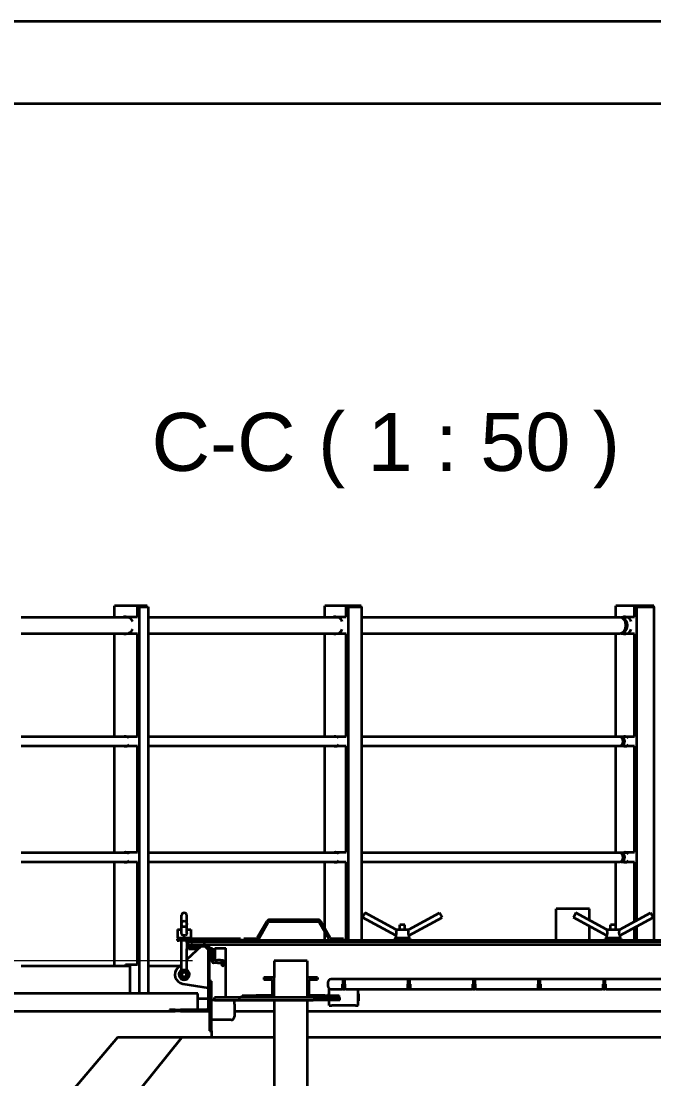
# Model space of a CAD drawing. Header units: millimetres. Extents: x 0 to 42050, y 0 to 29700.
# Drawn here: x 23306 to 25214, y 26508 to 29700 of the extents above; entities that cross this region are included whole.
import ezdxf

# ---------------------------------------------------------------- set-up
doc = ezdxf.new("R2010")
doc.units = ezdxf.units.MM
doc.header["$LTSCALE"] = 50
doc.layers.get('0').update_dxf_attribs({"lineweight": 18})
for name, color, linetype, lineweight in [('Border', 7, 'Continuous', 35), ('Dimension', 7, 'Continuous', 18), ('Hatch', 7, 'Continuous', 18), ('Symbol', 7, 'Continuous', 18), ('Visible', 7, 'Continuous', 35)]:
    doc.layers.add(name, color=color, linetype=linetype, lineweight=lineweight)
doc.styles.add('Label Text', font='arial.ttf')
doc.styles.add('Title', font='arial.ttf')
doc.dimstyles.new('Default - Method 2b', dxfattribs={"dimscale": 50, "dimtxt": 3, "dimasz": 2.5, "dimexe": 3, "dimexo": 0.5, "dimgap": 0.7, "dimtad": 0, "dimtoh": 1, "dimdec": 1, "dimrnd": 1e-08, "dimtxsty": 'Title', "dimcen": 0.09, "dimdle": 10, "dimclrd": 256, "dimclre": 256, "dimclrt": 7, "dimadec": 0, "dimazin": 2, "dimtfac": 0.833333, "dimtdec": 1, "dimtmove": 0, "dimatfit": 3, "dimfxl": 1, "dimtolj": 1, "dimlwd": -1, "dimlwe": -1, "dimarcsym": 0})
pattern_1 = [(45, (0, 0), (-112.2532, 112.2532), [])]
pattern_2 = [(135.0002, (0, 0), (-112.2528, -112.2536), [])]
pattern_3 = [(120.0002, (0, 0), (-137.4813, -79.3754), [])]
pattern_4 = [(30, (0, 0), (-79.37505, 137.4815), [])]

# ---------------------------------------------------------------- blocks, each defined once
blk = doc.blocks.new('Borders Bigadan Border')
at = {"layer": 'Border'}
for p, q in [((0, 594), (841, 594)), ((836, 589), (20, 589))]:
    blk.add_line(p, q, dxfattribs=at)
blk = doc.blocks.new('*D39')
at = {"layer": 'Defpoints', "color": 0, "transparency": 16777216}
for p in [(22228.9, 26712.3), (23572.7, 26712.3), (22808.5, 20352.3)]:
    blk.add_point(p, dxfattribs=at)
at = {"layer": 'Dimension', "transparency": 16777216}
for p, q in [((23547.7, 26712.3), (22078.9, 26712.3)), ((22228.9, 26587.3), (22228.9, 23791.5)), ((22228.9, 20477.3), (22228.9, 23273.2)), ((22783.5, 20352.3), (22078.9, 20352.3))]:
    blk.add_line(p, q, dxfattribs=at)
for points in [[(22208.1, 26587.3), (22249.7, 26587.3), (22228.9, 26712.3)], [(22208.1, 20477.3), (22249.7, 20477.3), (22228.9, 20352.3)]]:
    blk.add_solid(points, dxfattribs=at)
at = {"layer": 'Dimension', "color": 7, "transparency": 16777216, "insert": (22305.6, 23308.2), "char_height": 150, "attachment_point": 7, "rotation": 90, "style": 'Title'}
blk.add_mtext('\\A1;6360', dxfattribs=at)
blk = doc.blocks.new('*D40')
at = {"layer": 'Defpoints', "color": 0, "transparency": 16777216}
for p in [(23847.6, 26863.8), (21698.2, 20352.3), (22808.5, 20352.3)]:
    blk.add_point(p, dxfattribs=at)
at = {"layer": 'Dimension', "transparency": 16777216}
for p, q in [((23822.6, 26863.8), (21548.2, 26863.8)), ((21698.2, 26738.8), (21698.2, 23852.9)), ((21698.2, 20477.3), (21698.2, 23363.1)), ((22783.5, 20352.3), (21548.2, 20352.3))]:
    blk.add_line(p, q, dxfattribs=at)
for points in [[(21677.4, 26738.8), (21719, 26738.8), (21698.2, 26863.8)], [(21677.4, 20477.3), (21719, 20477.3), (21698.2, 20352.3)]]:
    blk.add_solid(points, dxfattribs=at)
at = {"layer": 'Dimension', "color": 7, "transparency": 16777216, "insert": (21774.8, 23398.1), "char_height": 150, "attachment_point": 7, "rotation": 90, "style": 'Title'}
blk.add_mtext('\\A1;6511', dxfattribs=at)

msp = doc.modelspace()

# ---------------------------------------------------------------- hatches: boundary and pattern name
at = {"layer": 'Hatch'}
h = msp.add_hatch(dxfattribs=at)
h.set_pattern_fill('ANSI31', color=256, scale=1270, style=0)
h.set_pattern_definition(pattern_1)
edge = h.paths.add_edge_path()
edge.add_ellipse((23797.83, 26975.17), major_axis=(0, 9.1), ratio=0.8790755, start_angle=0, end_angle=360)
h = msp.add_hatch(dxfattribs=at)
h.set_pattern_fill('ANSI31', color=256, scale=1270, angle=75.00018, style=0)
h.set_pattern_definition(pattern_3)
edge = h.paths.add_edge_path()
edge.add_line((23786.83, 26716.33), (23786.83, 26712.33))
edge.add_line((23786.83, 26712.33), (23865.83, 26712.33))
edge.add_ellipse((23865.83, 26720.33), major_axis=(8, 0), ratio=1, start_angle=270, end_angle=360)
edge.add_line((23873.83, 26720.33), (23873.83, 26904.33))
edge.add_ellipse((23865.83, 26904.33), major_axis=(8, 0), ratio=1, start_angle=0, end_angle=90)
edge.add_line((23865.83, 26912.33), (23813.83, 26912.33))
edge.add_line((23813.83, 26912.33), (23813.83, 26908.33))
edge.add_line((23813.83, 26908.33), (23865.83, 26908.33))
edge.add_ellipse((23865.83, 26904.33), major_axis=(4, 0), ratio=1, start_angle=0, end_angle=90, ccw=False)
edge.add_line((23869.83, 26904.33), (23869.83, 26720.33))
edge.add_ellipse((23865.83, 26720.33), major_axis=(0, -4), ratio=1, start_angle=0, end_angle=90, ccw=False)
edge.add_line((23865.83, 26716.33), (23786.83, 26716.33))
h = msp.add_hatch(dxfattribs=at)
h.set_pattern_fill('ANSI31', color=256, scale=1270, style=0)
h.set_pattern_definition(pattern_1)
edge = h.paths.add_edge_path()
edge.add_line((23808.83, 26900.33), (23808.83, 26912.33))
edge.add_line((23808.83, 26912.33), (23808.83, 26919.33))
edge.add_ellipse((23811.83, 26919.33), major_axis=(-3, 0), ratio=1, start_angle=270, end_angle=360, ccw=False)
edge.add_line((23811.83, 26922.33), (23858.83, 26922.33))
edge.add_line((23858.83, 26922.33), (25688.83, 26922.33))
edge.add_line((25688.83, 26922.33), (25735.83, 26922.33))
edge.add_ellipse((25735.83, 26919.33), major_axis=(3, 0), ratio=1, start_angle=0, end_angle=90, ccw=False)
edge.add_line((25738.83, 26919.33), (25738.83, 26912.33))
edge.add_line((25738.83, 26912.33), (25738.83, 26900.33))
edge.add_line((25738.83, 26900.33), (25741.83, 26900.33))
edge.add_line((25741.83, 26900.33), (25741.83, 26919.33))
edge.add_ellipse((25735.83, 26919.33), major_axis=(6, 0), ratio=1, start_angle=0, end_angle=90)
edge.add_line((25735.83, 26925.33), (23811.83, 26925.33))
edge.add_ellipse((23811.83, 26919.33), major_axis=(-6, 0), ratio=1, start_angle=270, end_angle=360)
edge.add_line((23805.83, 26919.33), (23805.83, 26900.33))
edge.add_line((23805.83, 26900.33), (23808.83, 26900.33))
h = msp.add_hatch(dxfattribs=at)
h.set_pattern_fill('ANSI31', color=256, scale=1270, angle=90.00021, style=0)
h.set_pattern_definition(pattern_2)
h.paths.add_polyline_path([(23808.83, 26922.33), (23808.83, 26919.33), (23808.83, 26912.33), (23813.83, 26912.33), (23858.83, 26912.33), (23858.83, 26922.33), (23811.83, 26922.33)])
h = msp.add_hatch(dxfattribs=at)
h.set_pattern_fill('ANSI31', color=256, scale=1270, angle=-14.99998, style=0)
h.set_pattern_definition(pattern_4)
h.paths.add_polyline_path([(23873.83, 26652.33), (23879.83, 26652.33), (23879.83, 26802.33), (23873.83, 26802.33), (23873.83, 26720.33)])
h = msp.add_hatch(dxfattribs=at)
h.set_pattern_fill('ANSI31', color=256, scale=1270, angle=-14.99998, style=0)
h.set_pattern_definition(pattern_4)
h.paths.add_polyline_path([(24282.33, 26778.33), (24282.33, 26808.33), (24276.33, 26808.33), (24276.33, 26778.33)])
h = msp.add_hatch(dxfattribs=at)
h.set_pattern_fill('ANSI31', color=256, scale=1270, angle=105.00025, style=0)
h.set_pattern_definition([(150.00025, (0, 0), (-79.3744, -137.4819), [])])
h.paths.add_polyline_path([(24478.83, 26778.33), (24478.83, 26808.33), (24472.83, 26808.33), (24472.83, 26778.33)])
h = msp.add_hatch(dxfattribs=at)
h.set_pattern_fill('ANSI31', color=256, scale=1270, angle=14.99998, style=0)
h.set_pattern_definition([(60, (0, 0), (-137.4815, 79.37505), [])])
h.paths.add_polyline_path([(24675.16, 26778.33), (24675.16, 26808.33), (24669.16, 26808.33), (24669.16, 26778.33)])
h = msp.add_hatch(dxfattribs=at)
h.set_pattern_fill('ANSI31', color=256, scale=1270, angle=90.00021, style=0)
h.set_pattern_definition(pattern_2)
h.paths.add_polyline_path([(24871.63, 26778.33), (24871.63, 26808.33), (24865.63, 26808.33), (24865.63, 26778.33)])
h = msp.add_hatch(dxfattribs=at)
h.set_pattern_fill('ANSI31', color=256, scale=1270, angle=90.00021, style=0)
h.set_pattern_definition(pattern_2)
h.paths.add_polyline_path([(25068, 26778.33), (25068, 26808.33), (25062, 26808.33), (25062, 26778.33)])
h = msp.add_hatch(dxfattribs=at)
h.set_pattern_fill('ANSI31', color=256, scale=1270, angle=75.00018, style=0)
h.set_pattern_definition(pattern_3)
h.paths.add_polyline_path([(23770.83, 26712.33), (23770.83, 26716.33), (23753.83, 26716.33), (23753.83, 26712.33)])

# ---------------------------------------------------------------- linework, layer by layer
at = {"layer": 'Visible', "color": 9, "true_color": 0xc0c0c0}
for p, q in [((23655.87, 27935.33), (23587.24, 27935.33)), ((23587.24, 27900.48), (23587.24, 27935.33)), ((23686.54, 27935.33), (23655.87, 27935.33)), ((23655.87, 27935.33), (23655.87, 27902.33)), ((23686.54, 27932.33), (23686.54, 27935.33)), ((24285.39, 27935.33), (24222.55, 27935.33)), ((24222.55, 27900.48), (24222.55, 27935.33)), ((24331.18, 27935.33), (24285.39, 27935.33)), ((24285.39, 27935.33), (24285.39, 27902.33)), ((24331.18, 27932.33), (24331.18, 27935.33)), ((25154.49, 27935.33), (25099.6, 27935.33)), ((25099.6, 27900.48), (25099.6, 27935.33)), ((25213.83, 27935.33), (25154.49, 27935.33)), ((25154.49, 27935.33), (25154.49, 27902.33)), ((25213.83, 27932.33), (25213.83, 27935.33)), ((23619.71, 27902.15), (23619.71, 27900.48)), ((23621.55, 27902.33), (23655.87, 27902.33)), ((23627.93, 27902.33), (23633.6, 27898.84)), ((23655.87, 27902.33), (23656.89, 27902.33)), ((23656.89, 27932.33), (23656.89, 27902.33)), ((23657.57, 27932.33), (23656.89, 27932.33)), ((23657.57, 27932.33), (23662.27, 27932.33)), ((23662.27, 27932.33), (23662.27, 26765.33)), ((23665.34, 27932.33), (23662.27, 27932.33)), ((23665.34, 27932.33), (23686.47, 27932.33)), ((23686.47, 27932.33), (23689.54, 27932.33)), ((23689.54, 27932.33), (23689.54, 26765.33)), ((24253.97, 27902.33), (24285.39, 27902.33)), ((24260.79, 27902.33), (24265.98, 27898.84)), ((24285.39, 27902.33), (24286.92, 27902.33)), ((24286.92, 27932.33), (24286.92, 27902.33)), ((24287.94, 27932.33), (24286.92, 27932.33)), ((24287.94, 27932.33), (24292.24, 27932.33)), ((24292.24, 27932.33), (24292.24, 26925.33)), ((24296.82, 27932.33), (24292.24, 27932.33)), ((24296.82, 27932.33), (24328.37, 27932.33)), ((24328.37, 27932.33), (24332.94, 27932.33)), ((24332.94, 27932.33), (24332.94, 26925.33)), ((25127.05, 27902.33), (25154.49, 27902.33)), ((25134.08, 27902.33), (25138.62, 27898.84)), ((25154.49, 27902.33), (25156.47, 27902.33)), ((25156.47, 27932.33), (25156.47, 27902.33)), ((25157.79, 27932.33), (25156.47, 27932.33)), ((25157.79, 27932.33), (25161.55, 27932.33)), ((25161.55, 27932.33), (25161.55, 26985.2)), ((25167.48, 27932.33), (25161.55, 27932.33)), ((25167.48, 27932.33), (25208.36, 27932.33)), ((25208.36, 27932.33), (25214.29, 27932.33)), ((25214.29, 27932.33), (25214.29, 26925.33)), ((23630.94, 27900.48), (23306.27, 27900.48)), ((24263.55, 27900.48), (23689.54, 27900.48)), ((25111.7, 27900.48), (24332.94, 27900.48)), ((25136.49, 27900.48), (25116.27, 27900.48)), ((25126.71, 27891.5), (25126.35, 27891.92)), ((23306.27, 27852.18), (23630.43, 27852.18)), ((23587.24, 27539.78), (23587.24, 27852.18)), ((23619.71, 27852.18), (23619.71, 27850.51)), ((23655.87, 27850.33), (23621.55, 27850.33)), ((23622.71, 27852.18), (23622.71, 27850.37)), ((23655.87, 27850.33), (23655.87, 27541.33)), ((23656.89, 27850.33), (23655.87, 27850.33)), ((23656.89, 27850.33), (23656.89, 27541.33)), ((23689.54, 27852.18), (24263.08, 27852.18)), ((24222.55, 27539.78), (24222.55, 27852.18)), ((24285.39, 27850.33), (24253.97, 27850.33)), ((24285.39, 27850.33), (24285.39, 27541.33)), ((24286.92, 27850.33), (24285.39, 27850.33)), ((24286.92, 27850.33), (24286.92, 27541.33)), ((24332.94, 27852.18), (25111.7, 27852.18)), ((25099.6, 27539.78), (25099.6, 27852.18)), ((25116.27, 27852.18), (25136.08, 27852.18)), ((25126.71, 27861.16), (25126.35, 27860.73)), ((25154.49, 27850.33), (25127.05, 27850.33)), ((25154.49, 27850.33), (25154.49, 27541.33)), ((25156.47, 27850.33), (25154.49, 27850.33)), ((25156.47, 27850.33), (25156.47, 27541.33)), ((23627.68, 27539.78), (23306.27, 27539.78)), ((23619.71, 27541.01), (23619.71, 27539.78)), ((23621.55, 27541.33), (23655.87, 27541.33)), ((23625.16, 27541.33), (23628.43, 27539.32)), ((23655.87, 27541.33), (23656.89, 27541.33)), ((24260.56, 27539.78), (23689.54, 27539.78)), ((24253.97, 27541.33), (24285.39, 27541.33)), ((24258.25, 27541.33), (24261.25, 27539.32)), ((24285.39, 27541.33), (24286.92, 27541.33)), ((25111.7, 27539.78), (24332.94, 27539.78)), ((25133.88, 27539.78), (25116.27, 27539.78)), ((25120.73, 27535.02), (25119.94, 27535.72)), ((25127.05, 27541.33), (25154.49, 27541.33)), ((25131.86, 27541.33), (25134.48, 27539.32)), ((25154.49, 27541.33), (25156.47, 27541.33)), ((23306.27, 27512.88), (23627.62, 27512.88)), ((23587.24, 27189.78), (23587.24, 27512.88)), ((23619.71, 27512.88), (23619.71, 27511.64)), ((23655.87, 27511.33), (23621.55, 27511.33)), ((23622.71, 27512.88), (23622.71, 27511.39)), ((23655.87, 27511.33), (23655.87, 27191.33)), ((23656.89, 27511.33), (23655.87, 27511.33)), ((23656.89, 27511.33), (23656.89, 27191.33)), ((23689.54, 27512.88), (24260.51, 27512.88)), ((24222.55, 27189.78), (24222.55, 27512.88)), ((24285.39, 27511.33), (24253.97, 27511.33)), ((24285.39, 27511.33), (24285.39, 27191.33)), ((24286.92, 27511.33), (24285.39, 27511.33)), ((24286.92, 27511.33), (24286.92, 27191.33)), ((24332.94, 27512.88), (25111.7, 27512.88)), ((25099.6, 27189.78), (25099.6, 27512.88)), ((25116.27, 27512.88), (25133.83, 27512.88)), ((25120.73, 27517.64), (25119.94, 27516.93)), ((25154.49, 27511.33), (25127.05, 27511.33)), ((25154.49, 27511.33), (25154.49, 27191.33)), ((25156.47, 27511.33), (25154.49, 27511.33)), ((25156.47, 27511.33), (25156.47, 27191.33)), ((23627.68, 27189.78), (23306.27, 27189.78)), ((23619.71, 27191.01), (23619.71, 27189.78)), ((23621.55, 27191.33), (23655.87, 27191.33)), ((23625.16, 27191.33), (23628.43, 27189.32)), ((23655.87, 27191.33), (23656.89, 27191.33)), ((24260.56, 27189.78), (23689.54, 27189.78)), ((24253.97, 27191.33), (24285.39, 27191.33)), ((24258.25, 27191.33), (24261.25, 27189.32)), ((24285.39, 27191.33), (24286.92, 27191.33)), ((25111.7, 27189.78), (24332.94, 27189.78)), ((25133.88, 27189.78), (25116.27, 27189.78)), ((25120.73, 27185.02), (25119.94, 27185.72)), ((25120.73, 27167.64), (25119.94, 27166.93)), ((25127.05, 27191.33), (25154.49, 27191.33)), ((25131.86, 27191.33), (25134.48, 27189.32)), ((25154.49, 27191.33), (25156.47, 27191.33)), ((23306.27, 27162.88), (23627.62, 27162.88)), ((23587.24, 26847.33), (23587.24, 27162.88)), ((23619.71, 27162.88), (23619.71, 27161.64)), ((23655.87, 27161.33), (23621.55, 27161.33)), ((23622.71, 27162.88), (23622.71, 27161.39)), ((23655.87, 27161.33), (23655.87, 26852.33)), ((23656.89, 27161.33), (23655.87, 27161.33)), ((23656.89, 27161.33), (23656.89, 26852.33)), ((23689.54, 27162.88), (24260.51, 27162.88)), ((24222.55, 26960.06), (24222.55, 27162.88)), ((24285.39, 27161.33), (24253.97, 27161.33)), ((24285.39, 27161.33), (24285.39, 26925.33)), ((24286.92, 27161.33), (24285.39, 27161.33)), ((24286.92, 27161.33), (24286.92, 26925.33)), ((24332.94, 27162.88), (25111.7, 27162.88)), ((25099.6, 26972.33), (25099.6, 27162.88)), ((25116.27, 27162.88), (25133.83, 27162.88)), ((25154.49, 27161.33), (25127.05, 27161.33)), ((25154.49, 27161.33), (25154.49, 26981.37)), ((25156.47, 27161.33), (25154.49, 27161.33)), ((25156.47, 27161.33), (25156.47, 26982.44)), ((24222.55, 26925.33), (24222.55, 26950.06)), ((25154.49, 26963.17), (25154.49, 26925.33)), ((25156.47, 26964.24), (25156.47, 26925.33)), ((25161.55, 26967), (25161.55, 26925.33)), ((23621.08, 26847.33), (23621.08, 26852.33)), ((23621.08, 26852.33), (23655.87, 26852.33)), ((23622.11, 26852.33), (23622.11, 26847.33)), ((23634.07, 26852.33), (23634.07, 26765.33)), ((23655.87, 26852.33), (23656.89, 26852.33)), ((23634.07, 26847.33), (23306.27, 26847.33)), ((23783.64, 26847.33), (23689.54, 26847.33)), ((23078.48, 26712.33), (23753.83, 26712.33)), ((23865.83, 26712.33), (23873.83, 26712.33)), ((23949.83, 26712.33), (24068.83, 26712.33)), ((24168.83, 26712.33), (25679.83, 26712.33)), ((23597.19, 26632.33), (23409.74, 26412.33)), ((23879.83, 26632.33), (23597.19, 26632.33)), ((23613.08, 26412.33), (23791.21, 26632.33)), ((23879.83, 26652.33), (23879.83, 26632.33)), ((24068.83, 26632.33), (23879.83, 26632.33)), ((25679.83, 26632.33), (24168.83, 26632.33))]:
    msp.add_line(p, q, dxfattribs=at)
at = {"layer": 'Visible'}
for p, q in [((24343.46, 27008.33), (24335.83, 26994.26)), ((24435.83, 26958.24), (24343.46, 27008.33)), ((24475.83, 26958.24), (24568.2, 27008.33)), ((24575.83, 26994.26), (24568.2, 27008.33)), ((24919.83, 26925.33), (24919.83, 27020.33)), ((25019.83, 27020.33), (24919.83, 27020.33)), ((24979.46, 27008.33), (24971.83, 26994.26)), ((25071.83, 26958.24), (24979.46, 27008.33)), ((25019.83, 26986.44), (25019.83, 27020.33)), ((25111.83, 26958.24), (25204.2, 27008.33)), ((25211.83, 26994.26), (25204.2, 27008.33)), ((23789.83, 26975.17), (23789.83, 27001.3)), ((23805.83, 26975.17), (23805.83, 27001.3)), ((24047.12, 26982.59), (24018.39, 26932.83)), ((24022.72, 26930.33), (24051.45, 26980.09)), ((24200.88, 26987.59), (24055.78, 26987.59)), ((24055.78, 26982.59), (24200.88, 26982.59)), ((24205.21, 26980.09), (24233.94, 26930.33)), ((24238.27, 26932.83), (24209.54, 26982.59)), ((24435.83, 26940.04), (24335.83, 26994.26)), ((24475.83, 26940.04), (24575.83, 26994.26)), ((25071.83, 26940.04), (24971.83, 26994.26)), ((25111.83, 26940.04), (25211.83, 26994.26)), ((23777.83, 26958.33), (23789.83, 26958.33)), ((23777.83, 26958.33), (23777.83, 26933.33)), ((23789.83, 26948.23), (23789.83, 26975.17)), ((23805.83, 26948.23), (23805.83, 26975.17)), ((23805.83, 26958.33), (23817.83, 26958.33)), ((23817.83, 26958.33), (23817.83, 26933.33)), ((24435.83, 26958.33), (24475.83, 26958.33)), ((24435.83, 26958.33), (24435.83, 26958.24)), ((24463.83, 26972.33), (24447.83, 26972.33)), ((24447.83, 26958.33), (24447.83, 26972.33)), ((24463.83, 26958.33), (24463.83, 26972.33)), ((24475.83, 26958.33), (24475.83, 26958.24)), ((25019.83, 26925.33), (25019.83, 26968.23)), ((25071.83, 26958.33), (25111.83, 26958.33)), ((25071.83, 26958.33), (25071.83, 26958.24)), ((25099.83, 26972.33), (25083.83, 26972.33)), ((25083.83, 26958.33), (25083.83, 26972.33)), ((25099.83, 26958.33), (25099.83, 26972.33)), ((25111.83, 26958.33), (25111.83, 26958.24)), ((23776.83, 26930.33), (23776.83, 26925.33)), ((23776.83, 26930.33), (23781.83, 26930.33)), ((23776.83, 26925.33), (23781.83, 26925.33)), ((23777.83, 26933.33), (23817.83, 26933.33)), ((23967.83, 26930.33), (23781.83, 26930.33)), ((23811.83, 26925.33), (23781.83, 26925.33)), ((23782.83, 26930.33), (23782.83, 26933.33)), ((23789.83, 26836.18), (23789.83, 26925.33)), ((23805.83, 26919.33), (23805.83, 26925.33)), ((23805.83, 26919.33), (23805.83, 26900.33)), ((23808.83, 26922.33), (23808.83, 26912.33)), ((23858.83, 26922.33), (23808.83, 26922.33)), ((23808.83, 26900.33), (23808.83, 26919.33)), ((23808.83, 26912.33), (23858.83, 26912.33)), ((23810.95, 26912.33), (23810.95, 26900.33)), ((25735.83, 26925.33), (23811.83, 26925.33)), ((23811.83, 26922.33), (25735.83, 26922.33)), ((23812.83, 26930.33), (23812.83, 26933.33)), ((23865.83, 26912.33), (23813.83, 26912.33)), ((23813.83, 26912.33), (23813.83, 26908.33)), ((23858.83, 26912.33), (23858.83, 26922.33)), ((25681.83, 26912.33), (23865.83, 26912.33)), ((23967.83, 26930.33), (23967.83, 26925.33)), ((24014.06, 26930.33), (23977.83, 26930.33)), ((23977.83, 26925.33), (23977.83, 26930.33)), ((24278.83, 26930.33), (24242.6, 26930.33)), ((24278.83, 26925.33), (24278.83, 26930.33)), ((24480.83, 26930.33), (24430.83, 26930.33)), ((24430.83, 26930.33), (24430.83, 26925.33)), ((24435.83, 26940.04), (24435.83, 26933.33)), ((24435.83, 26933.33), (24475.83, 26933.33)), ((24440.83, 26930.33), (24440.83, 26933.33)), ((24470.83, 26930.33), (24470.83, 26933.33)), ((24475.83, 26940.04), (24475.83, 26933.33)), ((24480.83, 26930.33), (24480.83, 26925.33)), ((25116.83, 26930.33), (25066.83, 26930.33)), ((25066.83, 26930.33), (25066.83, 26925.33)), ((25071.83, 26940.04), (25071.83, 26933.33)), ((25071.83, 26933.33), (25111.83, 26933.33)), ((25076.83, 26930.33), (25076.83, 26933.33)), ((25106.83, 26930.33), (25106.83, 26933.33)), ((25111.83, 26940.04), (25111.83, 26933.33)), ((25116.83, 26930.33), (25116.83, 26925.33)), ((23849.26, 26907.8), (23805.83, 26867.78)), ((23805.83, 26900.33), (23808.83, 26900.33)), ((23805.83, 26836.18), (23805.83, 26900.33)), ((23810.95, 26900.33), (23841.15, 26900.33)), ((23813.83, 26908.33), (23865.83, 26908.33)), ((23869.83, 26898.33), (23859.83, 26908.33)), ((23867.83, 26900.33), (23869.83, 26900.33)), ((23869.83, 26904.33), (23869.83, 26720.33)), ((23873.83, 26720.33), (23873.83, 26904.33)), ((23873.83, 26902.33), (23882.2, 26902.33)), ((23882.2, 26902.33), (23883.24, 26902.33)), ((23882.2, 26861.33), (23882.2, 26902.33)), ((23883.24, 26902.33), (23883.24, 26861.33)), ((23889.93, 26902.33), (23898.3, 26902.33)), ((23889.93, 26902.33), (23889.93, 26866.33)), ((23898.3, 26902.33), (23907.48, 26902.33)), ((23907.48, 26902.33), (23920.95, 26902.33)), ((23920.95, 26902.33), (23923.73, 26902.33)), ((23923.73, 26753.33), (23923.73, 26902.33)), ((23789.83, 26853.03), (23778.86, 26842.92)), ((23898.3, 26857.33), (23886.07, 26857.33)), ((23890.9, 26865.33), (23898.3, 26865.33)), ((23907.48, 26865.33), (23898.3, 26865.33)), ((23898.3, 26857.33), (23907.48, 26857.33)), ((23907.48, 26865.33), (23914.22, 26865.33)), ((23910.68, 26857.33), (23907.48, 26857.33)), ((23911.39, 26852.33), (23911.39, 26856.33)), ((23912.71, 26848.94), (23912.71, 26864.86)), ((23914.22, 26852.33), (23914.22, 26861.33)), ((23917.04, 26861.33), (23917.04, 26852.33)), ((24168.83, 26863.76), (24068.83, 26863.76)), ((24068.83, 26863.76), (24068.83, 26813.76)), ((24168.83, 26863.76), (24168.83, 26813.76)), ((23789.83, 26836.18), (23805.83, 26836.18)), ((23793.36, 26794.69), (23869.83, 26782.33)), ((23879.83, 26802.33), (23873.83, 26802.33)), ((23873.83, 26802.33), (23873.83, 26652.33)), ((23879.83, 26652.33), (23879.83, 26802.33)), ((24068.83, 26813.76), (24038.15, 26813.76)), ((24038.15, 26813.76), (24038.15, 26807.76)), ((24038.15, 26807.76), (24062.83, 26807.76)), ((24062.83, 26807.76), (24062.83, 26759.33)), ((24068.83, 26753.33), (24068.83, 26813.76)), ((24199.52, 26813.76), (24168.83, 26813.76)), ((24168.83, 26813.76), (24168.83, 26753.33)), ((24174.83, 26759.33), (24174.83, 26807.76)), ((24174.83, 26807.76), (24199.52, 26807.76)), ((24199.52, 26813.76), (24199.52, 26807.76)), ((24231.33, 26798.33), (24231.33, 26788.33)), ((24276.33, 26808.33), (24241.33, 26808.33)), ((24275.83, 26780.33), (24275.83, 26793.33)), ((24275.83, 26793.33), (24276.33, 26793.33)), ((24282.33, 26808.33), (24276.33, 26808.33)), ((24276.33, 26808.33), (24276.33, 26778.33)), ((24282.33, 26778.33), (24282.33, 26808.33)), ((24472.83, 26808.33), (24282.33, 26808.33)), ((24282.33, 26793.33), (24282.83, 26793.33)), ((24282.83, 26793.33), (24282.83, 26780.33)), ((24472.33, 26793.33), (24472.83, 26793.33)), ((24472.33, 26778.33), (24472.33, 26793.33)), ((24478.83, 26808.33), (24472.83, 26808.33)), ((24472.83, 26808.33), (24472.83, 26778.33)), ((24669.16, 26808.33), (24478.83, 26808.33)), ((24478.83, 26778.33), (24478.83, 26808.33)), ((24478.83, 26793.33), (24479.33, 26793.33)), ((24479.33, 26793.33), (24479.33, 26778.33)), ((24668.66, 26780.33), (24668.66, 26793.33)), ((24668.66, 26793.33), (24669.16, 26793.33)), ((24675.16, 26808.33), (24669.16, 26808.33)), ((24669.16, 26808.33), (24669.16, 26778.33)), ((24675.16, 26778.33), (24675.16, 26808.33)), ((24865.63, 26808.33), (24675.16, 26808.33)), ((24675.16, 26793.33), (24675.66, 26793.33)), ((24675.66, 26793.33), (24675.66, 26780.33)), ((24865.13, 26793.33), (24865.63, 26793.33)), ((24865.13, 26778.33), (24865.13, 26793.33)), ((24871.63, 26808.33), (24865.63, 26808.33)), ((24865.63, 26808.33), (24865.63, 26778.33)), ((25062, 26808.33), (24871.63, 26808.33)), ((24871.63, 26778.33), (24871.63, 26808.33)), ((24871.63, 26793.33), (24872.13, 26793.33)), ((24872.13, 26793.33), (24872.13, 26778.33)), ((25061.5, 26780.33), (25061.5, 26793.33)), ((25061.5, 26793.33), (25062, 26793.33)), ((25068, 26808.33), (25062, 26808.33)), ((25062, 26808.33), (25062, 26778.33)), ((25068, 26778.33), (25068, 26808.33)), ((25258.43, 26808.33), (25068, 26808.33)), ((25068, 26793.33), (25068.5, 26793.33)), ((25068.5, 26793.33), (25068.5, 26780.33)), ((23838.93, 26765.33), (23227.6, 26765.33)), ((23838.93, 26716.33), (23838.93, 26765.33)), ((23889.83, 26745.33), (23889.83, 26753.33)), ((23964.83, 26753.33), (23889.83, 26753.33)), ((23964.83, 26745.33), (23964.83, 26753.33)), ((24187.16, 26753.33), (23964.83, 26753.33)), ((23972.68, 26759.33), (24015.2, 26759.33)), ((23972.68, 26753.33), (23972.68, 26759.33)), ((24063.47, 26759.33), (24015.2, 26759.33)), ((24015.2, 26753.33), (24015.2, 26759.33)), ((24063.47, 26753.33), (24063.47, 26759.33)), ((24174.2, 26759.33), (24174.2, 26753.33)), ((24222.46, 26759.33), (24174.2, 26759.33)), ((24187.16, 26753.33), (24266.83, 26753.33)), ((24222.46, 26759.33), (24264.98, 26759.33)), ((24222.46, 26753.33), (24222.46, 26759.33)), ((24234.33, 26764.33), (24234.83, 26764.33)), ((24234.33, 26759.33), (24234.33, 26764.33)), ((24234.83, 26759.33), (24234.83, 26778.83)), ((24234.83, 26778.83), (24238.21, 26778.83)), ((24241.33, 26778.33), (24273.83, 26778.33)), ((24264.98, 26753.33), (24264.98, 26759.33)), ((24266.83, 26745.33), (24266.83, 26753.33)), ((24276.33, 26778.83), (24275.15, 26778.83)), ((24276.33, 26778.33), (24282.33, 26778.33)), ((24283.51, 26778.83), (24282.33, 26778.83)), ((24284.83, 26778.33), (24472.33, 26778.33)), ((24322.83, 26728.83), (24322.83, 26778.33)), ((24322.83, 26764.33), (24323.33, 26764.33)), ((24323.33, 26764.33), (24323.33, 26743.33)), ((24472.83, 26778.33), (24478.83, 26778.33)), ((24479.33, 26778.33), (24666.66, 26778.33)), ((24669.16, 26778.33), (24675.16, 26778.33)), ((24677.66, 26778.33), (24865.13, 26778.33)), ((24865.63, 26778.33), (24871.63, 26778.33)), ((24872.13, 26778.33), (25059.5, 26778.33)), ((25062, 26778.33), (25068, 26778.33)), ((25070.5, 26778.33), (25255.93, 26778.33)), ((23889.83, 26745.33), (23879.83, 26745.33)), ((23889.83, 26745.33), (23964.83, 26745.33)), ((23949.83, 26733.33), (23949.83, 26745.33)), ((23949.83, 26733.33), (23949.83, 26695.33)), ((23964.83, 26745.33), (24187.16, 26745.33)), ((24068.83, 26745.33), (24068.83, 21385.88)), ((24168.83, 26745.33), (24168.83, 21385.88)), ((24266.83, 26745.33), (24187.16, 26745.33)), ((24234.33, 26743.33), (24234.33, 26745.33)), ((24234.83, 26743.33), (24234.33, 26743.33)), ((24234.83, 26728.83), (24234.83, 26745.33)), ((24234.83, 26728.83), (24242.83, 26728.83)), ((24314.83, 26728.83), (24242.83, 26728.83)), ((24314.83, 26728.83), (24322.83, 26728.83)), ((24323.33, 26743.33), (24322.83, 26743.33)), ((23770.83, 26716.33), (23753.83, 26716.33)), ((23753.83, 26716.33), (23753.83, 26712.33)), ((23753.83, 26712.33), (23770.83, 26712.33)), ((23770.83, 26712.33), (23770.83, 26716.33)), ((23770.83, 26716.33), (23786.83, 26716.33)), ((23786.83, 26712.33), (23770.83, 26712.33)), ((23786.83, 26716.33), (23786.83, 26712.33)), ((23865.83, 26716.33), (23786.83, 26716.33)), ((23786.83, 26712.33), (23865.83, 26712.33)), ((23939.83, 26685.33), (23879.83, 26685.33)), ((23873.83, 26652.33), (23879.83, 26652.33))]:
    msp.add_line(p, q, dxfattribs=at)
for radius in [13.56, 11.58, 8.9, 8, 7]:
    msp.add_circle((23797.83, 26822.33), radius, dxfattribs=at)
for centre, radius, start, end in [((24055.78, 26977.59), 10, 90, 150), ((24055.78, 26977.59), 5, 90, 150), ((24200.88, 26977.59), 10, 30, 90), ((24200.88, 26977.59), 5, 30, 90), ((23811.83, 26919.33), 6, 90, 180), ((23811.83, 26919.33), 3, 90, 180), ((23865.83, 26904.33), 8, 0, 90), ((24014.06, 26935.33), 5, 270, 330), ((24014.06, 26935.33), 10, 270, 330), ((24242.6, 26935.33), 10, 210, 270), ((24242.6, 26935.33), 5, 210, 270), ((23850.61, 26906.33), 2, 90, 132.66341), ((23865.83, 26904.33), 4, 0, 90), ((23797.83, 26822.33), 28, 132.66341, 260.81923), ((23797.83, 26822.33), 16, 120, 60), ((24241.33, 26798.33), 10, 90, 180), ((24241.33, 26788.33), 10, 180, 270), ((24273.83, 26780.33), 2, 270, 0), ((24284.83, 26780.33), 2, 180, 270), ((24666.66, 26780.33), 2, 270, 0), ((24677.66, 26780.33), 2, 180, 270), ((25059.5, 26780.33), 2, 270, 0), ((25070.5, 26780.33), 2, 180, 270), ((23865.83, 26720.33), 8, 270, 0), ((23865.83, 26720.33), 4, 270, 0), ((23939.83, 26695.33), 10, 270, 0)]:
    msp.add_arc(centre, radius, start, end, dxfattribs=at)
at = {"layer": 'Visible', "color": 9, "true_color": 0xc0c0c0}
for centre, major_axis, ratio, start_param, end_param in [((23621.55, 27876.33), (0, 26), 0.9401342, 0, 0.3795103), ((23622.58, 27876.33), (0, 26), 0.9401342, 0, 0.3795103), ((24253.97, 27876.33), (0, 26), 0.8608804, 0, 0.3795103), ((24255.5, 27876.33), (0, 26), 0.8608804, 0, 0.3795103), ((25116.27, 27876.33), (0, 24.15), 0.7569297, 3.0162509, 6.4085271), ((25127.05, 27876.33), (0, 26), 0.7519207, 0, 0.3795103), ((25129.03, 27876.33), (0, 26), 0.7519207, 0, 0.3795103), ((23621.38, 27876.33), (0, -26), 0.9401342, 2.0436914, 2.6179939), ((24254.79, 27876.33), (0, -26), 0.8608804, 2.0436914, 2.6179939), ((25111.7, 27876.33), (0, 24.15), 0.7574959, 3.1415927, 6.2831853), ((25116.27, 27876.33), (0, 20.9), 0.7569297, 3.5935519, 5.8312261), ((25116.27, 27876.33), (0, 20.5), 0.7572128, 3.8792437, 5.5455343), ((25128.84, 27876.33), (0, -26), 0.7519207, 2.0436914, 2.6179939), ((23621.55, 27876.33), (0, -26), 0.9401342, 5.903675, 6.2831853), ((23622.58, 27876.33), (0, -26), 0.9401342, 5.903675, 6.2831853), ((23621.38, 27876.33), (0, -26), 0.9401342, 0.0245215, 1.0979012), ((24253.97, 27876.33), (0, -26), 0.8608804, 5.903675, 6.2831853), ((24255.5, 27876.33), (0, -26), 0.8608804, 5.903675, 6.2831853), ((24256.32, 27876.33), (0, -26), 0.8608804, 5.903675, 6.2490807), ((24254.79, 27876.33), (0, -26), 0.8608804, 0.0157302, 1.0979012), ((25127.05, 27876.33), (0, -26), 0.7519207, 5.903675, 6.2831853), ((25129.03, 27876.33), (0, -26), 0.7519207, 5.903675, 6.2831853), ((25130.82, 27876.33), (0, -26), 0.7519207, 5.903675, 6.2325814), ((25128.84, 27876.33), (0, -26), 0.7519207, 0.00474, 1.0979012), ((23621.55, 27526.33), (0, 15), 0.9401342, 0, 0.4586146), ((23622.58, 27526.33), (0, 15), 0.9401342, 0, 0.4586146), ((23621.38, 27526.33), (0, -15), 0.9401342, 2.2624317, 2.6179939), ((24253.97, 27526.33), (0, 15), 0.8608804, 0, 0.4586146), ((24255.5, 27526.33), (0, 15), 0.8608804, 0, 0.4586146), ((24254.79, 27526.33), (0, -15), 0.8608804, 2.2624317, 2.6179939), ((25111.7, 27526.33), (0, 13.45), 0.7574959, 3.1415927, 6.2831853), ((25116.27, 27526.33), (0, 13.45), 0.7569297, 2.9151964, 6.5095815), ((25116.27, 27526.33), (0, -10.8), 0.7569297, 0.3192853, 2.8223074), ((25116.27, 27526.33), (0, 10.5), 0.7572128, 3.7372104, 5.6875675), ((25127.05, 27526.33), (0, 15), 0.7519207, 0, 0.4586146), ((25129.03, 27526.33), (0, 15), 0.7519207, 0, 0.4586146), ((25128.84, 27526.33), (0, -15), 0.7519207, 2.2624317, 2.6179939), ((23621.55, 27526.33), (0, -15), 0.9401342, 5.8245707, 6.2831853), ((23622.58, 27526.33), (0, -15), 0.9401342, 5.8245707, 6.2831853), ((23621.38, 27526.33), (0, -15), 0.9401342, 0.0425124, 0.879161), ((24253.97, 27526.33), (0, -15), 0.8608804, 5.8245707, 6.2831853), ((24255.5, 27526.33), (0, -15), 0.8608804, 5.8245707, 6.2831853), ((24256.32, 27526.33), (0, -15), 0.8608804, 5.8245707, 6.2240477), ((24254.79, 27526.33), (0, -15), 0.8608804, 0.0272679, 0.879161), ((25127.05, 27526.33), (0, -15), 0.7519207, 5.8245707, 6.2831853), ((25129.03, 27526.33), (0, -15), 0.7519207, 5.8245707, 6.2831853), ((25130.82, 27526.33), (0, -15), 0.7519207, 5.8245707, 6.1953967), ((25128.84, 27526.33), (0, -15), 0.7519207, 0.0082161, 0.879161), ((23621.55, 27176.33), (0, 15), 0.9401342, 0, 0.4586146), ((23622.58, 27176.33), (0, 15), 0.9401342, 0, 0.4586146), ((23621.38, 27176.33), (0, -15), 0.9401342, 2.2624317, 2.6179939), ((24253.97, 27176.33), (0, 15), 0.8608804, 0, 0.4586146), ((24255.5, 27176.33), (0, 15), 0.8608804, 0, 0.4586146), ((24254.79, 27176.33), (0, -15), 0.8608804, 2.2624317, 2.6179939), ((25111.7, 27176.33), (0, 13.45), 0.7574959, 3.1415927, 6.2831853), ((25116.27, 27176.33), (0, 13.45), 0.7569297, 2.9151964, 6.5095815), ((25116.27, 27176.33), (0, -10.8), 0.7569297, 0.3192853, 2.8223074), ((25116.27, 27176.33), (0, -10.5), 0.7572128, 0.5956178, 2.5459749), ((25127.05, 27176.33), (0, 15), 0.7519207, 0, 0.4586146), ((25129.03, 27176.33), (0, 15), 0.7519207, 0, 0.4586146), ((25128.84, 27176.33), (0, -15), 0.7519207, 2.2624317, 2.6179939), ((23621.55, 27176.33), (0, -15), 0.9401342, 5.8245707, 6.2831853), ((23622.58, 27176.33), (0, -15), 0.9401342, 5.8245707, 6.2831853), ((23621.38, 27176.33), (0, -15), 0.9401342, 0.0425124, 0.879161), ((24253.97, 27176.33), (0, -15), 0.8608804, 5.8245707, 6.2831853), ((24255.5, 27176.33), (0, -15), 0.8608804, 5.8245707, 6.2831853), ((24256.32, 27176.33), (0, -15), 0.8608804, 5.8245707, 6.2240477), ((24254.79, 27176.33), (0, -15), 0.8608804, 0.0272679, 0.879161), ((25127.05, 27176.33), (0, -15), 0.7519207, 5.8245707, 6.2831853), ((25129.03, 27176.33), (0, -15), 0.7519207, 5.8245707, 6.2831853), ((25130.82, 27176.33), (0, -15), 0.7519207, 5.8245707, 6.1953967), ((25128.84, 27176.33), (0, -15), 0.7519207, 0.0082161, 0.879161)]:
    msp.add_ellipse(centre, major_axis=major_axis, ratio=ratio, start_param=start_param, end_param=end_param, dxfattribs=at)
at = {"layer": 'Visible'}
for centre, major_axis, ratio, start_param, end_param in [((23797.83, 27001.3), (-8, 0), 0.8790755, 3.1415927, 6.2831853), ((23886.07, 26861.33), (0, -4), 0.9659258, 4.712389, 6.2831853), ((23887.1, 26861.33), (0, -4), 0.9659258, 4.712389, 6.2831853), ((23890.9, 26866.33), (0, -1), 0.9659258, 4.712389, 6.2831853), ((23910.68, 26856.33), (0, 1), 0.7071068, 4.712389, 6.2831853), ((23911.39, 26861.33), (0, 4), 0.7071068, 4.712389, 6.2831853), ((23914.22, 26852.33), (0, -4), 0.7071068, 4.712389, 7.8539816), ((23911.39, 26852.33), (0, 4), 0.7071068, 3.6651914, 4.712389), ((23914.22, 26861.33), (0, 4), 0.7071068, 4.712389, 6.2831853), ((31233.34, 26832.87), (-7836.96, -58.32), 0.0105979, 0.3375882, 0.3492952), ((31233.34, 26832.87), (7836.96, 58.32), 0.0105979, 3.608172, 3.6083138)]:
    msp.add_ellipse(centre, major_axis=major_axis, ratio=ratio, start_param=start_param, end_param=end_param, dxfattribs=at)
msp.add_ellipse((23797.83, 26975.17), major_axis=(0, 9.1), ratio=0.8790755, dxfattribs=at)
at = {"layer": 'Visible', "color": 9, "true_color": 0xc0c0c0}
msp.add_open_spline([(25126.35, 27891.92), (25125.56, 27892.87), (25124.68, 27893.75), (25123.73, 27894.51)], degree=3, dxfattribs=at)
for points, knots in [([(25123.73, 27858.14), (25124.55, 27858.8), (25125.31, 27859.54), (25126.13, 27860.46), (25126.24, 27860.6), (25126.35, 27860.73)], [2.11909934, 2.11909934, 2.11909934, 2.11909934, 2.28155069, 2.28155069, 2.30844734, 2.30844734, 2.30844734, 2.30844734]), ([(25119.94, 27535.72), (25119.3, 27536.3), (25118.58, 27536.79), (25117.75, 27537.2), (25117.69, 27537.23), (25117.63, 27537.26)], [4.11677119, 4.11677119, 4.11677119, 4.11677119, 4.3550183, 4.3550183, 4.37221674, 4.37221674, 4.37221674, 4.37221674]), ([(25117.63, 27515.4), (25117.69, 27515.42), (25117.75, 27515.45), (25118.58, 27515.87), (25119.3, 27516.36), (25119.94, 27516.93)], [1.91096857, 1.91096857, 1.91096857, 1.91096857, 1.928167, 1.928167, 2.16641412, 2.16641412, 2.16641412, 2.16641412]), ([(25117.63, 27187.26), (25117.69, 27187.23), (25117.75, 27187.2), (25118.58, 27186.79), (25119.3, 27186.3), (25119.94, 27185.72)], [3.48176489, 3.48176489, 3.48176489, 3.48176489, 3.49896333, 3.49896333, 3.73721045, 3.73721045, 3.73721045, 3.73721045]), ([(25119.94, 27166.93), (25119.3, 27166.36), (25118.58, 27165.87), (25117.75, 27165.45), (25117.69, 27165.42), (25117.63, 27165.4)], [5.68756751, 5.68756751, 5.68756751, 5.68756751, 5.92581463, 5.92581463, 5.94301307, 5.94301307, 5.94301307, 5.94301307])]:
    msp.add_open_spline(points, degree=3, knots=knots, dxfattribs=at)
at = {"layer": 'Visible'}
for points, knots in [([(23805.83, 26948.23), (23805.83, 26947.16), (23805.65, 26946.01), (23804.85, 26943.91), (23804.22, 26942.96), (23802.76, 26941.55), (23801.86, 26940.98), (23799.9, 26940.22), (23798.83, 26940.04), (23796.83, 26940.04), (23795.76, 26940.22), (23793.8, 26940.98), (23792.91, 26941.55), (23791.45, 26942.96), (23790.82, 26943.91), (23790.01, 26946.01), (23789.83, 26947.16), (23789.83, 26948.23)], [2.7352357, 2.7352357, 2.7352357, 2.7352357, 3.0571869, 3.0571869, 3.3791381, 3.3791381, 3.6795715, 3.6795715, 3.9800049, 3.9800049, 4.2804383, 4.2804383, 4.5808717, 4.5808717, 4.9028228, 4.9028228, 5.224774, 5.224774, 5.224774, 5.224774]), ([(24435.83, 26958.24), (24435.83, 26958.24), (24435.85, 26958.16), (24435.94, 26957.86), (24436.01, 26957.64), (24436.24, 26956.79), (24436.45, 26955.98), (24436.86, 26954.2), (24437.08, 26953.08), (24437.4, 26950.69), (24437.5, 26949.42), (24437.5, 26947.16), (24437.42, 26946.01), (24437.1, 26943.91), (24436.86, 26942.96), (24436.43, 26941.55), (24436.22, 26940.98), (24435.91, 26940.22), (24435.83, 26940.04), (24435.83, 26940.04)], [1.3676178, 1.3676178, 1.3676178, 1.3676178, 1.5312304, 1.5312304, 1.6948429, 1.6948429, 2.0220679, 2.0220679, 2.3786518, 2.3786518, 2.7352357, 2.7352357, 3.0571869, 3.0571869, 3.3791381, 3.3791381, 3.6795715, 3.6795715, 3.9800049, 3.9800049, 3.9800049, 3.9800049]), ([(24474.16, 26948.23), (24474.16, 26949.42), (24474.26, 26950.69), (24474.58, 26953.08), (24474.8, 26954.2), (24475.21, 26955.98), (24475.42, 26956.79), (24475.66, 26957.64), (24475.72, 26957.86), (24475.81, 26958.16), (24475.83, 26958.24), (24475.83, 26958.24)], [0, 0, 0, 0, 0.3565839, 0.3565839, 0.7131678, 0.7131678, 1.0403928, 1.0403928, 1.2040053, 1.2040053, 1.3676178, 1.3676178, 1.3676178, 1.3676178]), ([(24475.83, 26940.04), (24475.83, 26940.04), (24475.75, 26940.22), (24475.45, 26940.98), (24475.23, 26941.55), (24474.8, 26942.96), (24474.57, 26943.91), (24474.24, 26946.01), (24474.16, 26947.16), (24474.16, 26948.23)], [3.9800049, 3.9800049, 3.9800049, 3.9800049, 4.2804383, 4.2804383, 4.5808717, 4.5808717, 4.9028228, 4.9028228, 5.224774, 5.224774, 5.224774, 5.224774]), ([(25071.83, 26958.24), (25071.83, 26958.24), (25071.85, 26958.16), (25071.94, 26957.86), (25072.01, 26957.64), (25072.24, 26956.79), (25072.45, 26955.98), (25072.86, 26954.2), (25073.08, 26953.08), (25073.4, 26950.69), (25073.5, 26949.42), (25073.5, 26947.16), (25073.42, 26946.01), (25073.1, 26943.91), (25072.86, 26942.96), (25072.43, 26941.55), (25072.22, 26940.98), (25071.91, 26940.22), (25071.83, 26940.04), (25071.83, 26940.04)], [1.3676178, 1.3676178, 1.3676178, 1.3676178, 1.5312304, 1.5312304, 1.6948429, 1.6948429, 2.0220679, 2.0220679, 2.3786518, 2.3786518, 2.7352357, 2.7352357, 3.0571869, 3.0571869, 3.3791381, 3.3791381, 3.6795715, 3.6795715, 3.9800049, 3.9800049, 3.9800049, 3.9800049]), ([(25110.16, 26948.23), (25110.16, 26949.42), (25110.26, 26950.69), (25110.58, 26953.08), (25110.8, 26954.2), (25111.21, 26955.98), (25111.42, 26956.79), (25111.66, 26957.64), (25111.72, 26957.86), (25111.81, 26958.16), (25111.83, 26958.24), (25111.83, 26958.24)], [0, 0, 0, 0, 0.3565839, 0.3565839, 0.7131678, 0.7131678, 1.0403928, 1.0403928, 1.2040053, 1.2040053, 1.3676178, 1.3676178, 1.3676178, 1.3676178]), ([(25111.83, 26940.04), (25111.83, 26940.04), (25111.75, 26940.22), (25111.45, 26940.98), (25111.23, 26941.55), (25110.8, 26942.96), (25110.57, 26943.91), (25110.24, 26946.01), (25110.16, 26947.16), (25110.16, 26948.23)], [3.9800049, 3.9800049, 3.9800049, 3.9800049, 4.2804383, 4.2804383, 4.5808717, 4.5808717, 4.9028228, 4.9028228, 5.224774, 5.224774, 5.224774, 5.224774]), ([(23873.83, 26904.33), (23873.83, 26906.07), (23873.43, 26907.46), (23872.65, 26908.75), (23872.5, 26908.96), (23871.93, 26909.68), (23871.45, 26910.11), (23870.94, 26910.48)], [0, 0, 0, 0, 0.27672696, 0.27672696, 0.33663418, 0.33663418, 0.49173782, 0.49173782, 0.49173782, 0.49173782]), ([(23873.83, 26720.33), (23873.83, 26718.59), (23873.43, 26717.2), (23872.65, 26715.91), (23872.5, 26715.7), (23871.93, 26714.98), (23871.45, 26714.54), (23870.94, 26714.17)], [0, 0, 0, 0, 0.27672696, 0.27672696, 0.33663418, 0.33663418, 0.49173782, 0.49173782, 0.49173782, 0.49173782])]:
    msp.add_open_spline(points, degree=3, knots=knots, dxfattribs=at)
for points in [[(23792.04, 26832.36), (23789.35, 26830.81), (23786.25, 26829.02)], [(23786.25, 26829.02), (23786.25, 26825.43), (23786.25, 26822.33)], [(23786.25, 26822.33), (23786.25, 26819.22), (23786.25, 26815.64)], [(23797.83, 26835.7), (23794.73, 26833.91), (23792.04, 26832.36)], [(23803.62, 26832.36), (23800.94, 26833.91), (23797.83, 26835.7)], [(23809.41, 26829.02), (23806.31, 26830.81), (23803.62, 26832.36)], [(23809.41, 26822.33), (23809.41, 26825.43), (23809.41, 26829.02)], [(23809.41, 26815.64), (23809.41, 26819.22), (23809.41, 26822.33)], [(23786.25, 26815.64), (23789.35, 26813.85), (23792.04, 26812.3)], [(23792.04, 26812.3), (23794.73, 26810.74), (23797.83, 26808.95)], [(23797.83, 26808.95), (23800.94, 26810.74), (23803.62, 26812.3)], [(23803.62, 26812.3), (23806.31, 26813.85), (23809.41, 26815.64)]]:
    msp.add_rational_spline(points, [1, 1.0379548493, 1], degree=2, dxfattribs=at)

# ---------------------------------------------------------------- block references
at = {"xscale": 50, "yscale": 50, "zscale": 50}
msp.add_blockref('Borders Bigadan Border', (0, 0), dxfattribs=at)

# ---------------------------------------------------------------- texts
at = {"layer": 'Symbol', "insert": (23699.47, 28289.93), "char_height": 175, "attachment_point": 7, "style": 'Label Text'}
msp.add_mtext('C-C ( 1 : 50 )', dxfattribs=at)

# ---------------------------------------------------------------- dimensions: what is measured, and where the dimension line sits
at = {"layer": 'Dimension'}
for base, p1, p2, override, picture, middle in [((21698.2, 20352.33), (23847.62, 26863.76), (22808.47, 20352.33), {"dimgap": 0.7, "dimtoh": 0, "dimdec": 0, "dimtol": 0, "dimlim": 0, "dimtp": 0, "dimtm": 0, "dimtdec": 0, "dimtofl": 0, "dimatfit": 1}, '*D40', (21698.2, 23608.04)), ((22228.91, 26712.33), (22808.47, 20352.33), (23572.72, 26712.33), {"dimgap": 0.7, "dimtoh": 0, "dimdec": 1, "dimtol": 0, "dimlim": 0, "dimtp": 0, "dimtm": 0, "dimtdec": 1, "dimtofl": 0, "dimatfit": 1}, '*D39', (22228.91, 23532.33))]:
    dim = msp.add_linear_dim(base=base, p1=p1, p2=p2, angle=90, dimstyle='Default - Method 2b', override=override, dxfattribs=at)
    dim.commit()
    dim.dimension.update_dxf_attribs({"geometry": picture, "text_midpoint": middle, "dimtype": 160})

doc.saveas('drawing.dxf')
